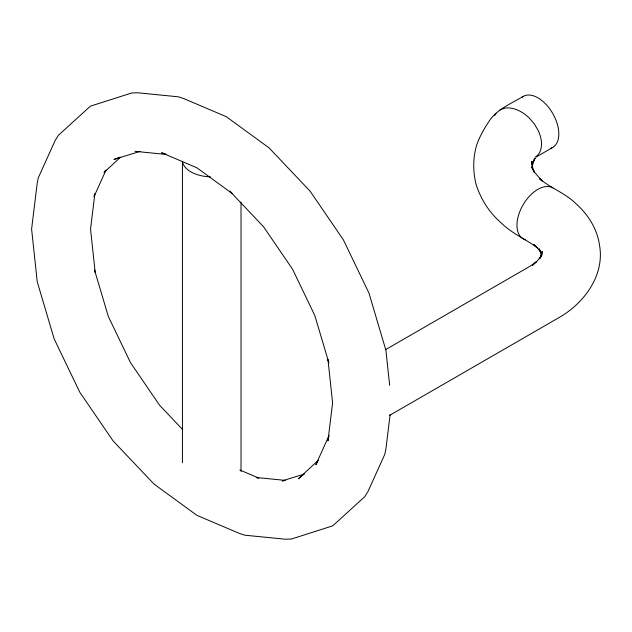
<?xml version="1.0" encoding="UTF-8"?>
<svg xmlns="http://www.w3.org/2000/svg" width="632" height="632" viewBox="0 0 632 632"><rect width="100%" height="100%" fill="white"/><g stroke="black" fill="none" stroke-linecap="round" stroke-linejoin="round"><path stroke-width="0.95" d="M532.665 162.487L532.555 167.82L531.544 161.618L532.444 166.99L534.348 172.275L531.496 166.903L534.482 172.22L541.956 180.744M541.269 256.679L541.395 252.516L541.829 255.17M94.816 194.127L90.542 229.108L95.171 272.353L94.524 270.085M390.134 414.418L385.907 449.02L384.793 454.345L367.95 491.57L364.727 496.713L332.724 525.848L291.486 539.001L285.419 539.215L244.774 535.193L239.599 533.495L196.836 515.301L154.066 484.112L113.065 440.883L79.735 392.117L54.162 338.87L37.233 281.746L31.6 229.108L37.233 182.98L38.347 177.655L55.181 140.43L58.405 135.287L90.416 106.152L131.646 92.999L137.713 92.786L178.366 96.807L183.541 98.505L226.303 116.699L269.074 147.888L310.075 191.117L343.405 239.883L368.977 293.13L385.907 350.254L389.66 385.346M541.387 256.632L542.248 251.331L539.641 258.78M94.61 193.874L94.05 196.536L106.081 169.945M328.901 436.349L327.969 440.788L332.598 402.892L327.969 359.648L328.83 362.673L314.831 315.581L292.569 269.232L263.56 226.777L229.779 191.117L231.968 193.368L196.836 167.741L161.697 152.794L166.003 154.208M532.421 165.11L534.941 158.071L532.515 162.629L535.328 158.126M329.09 435.464L315.858 464.71L317.699 461.771M539.768 258.614L541.15 256.007L537.342 260.842L532.436 265.329L536.228 261.948L529.553 266.522L385.457 349.725M104.983 170.964L104.059 172.433L120.491 157.194M523.233 96.396C510.624 103.956 496.041 109.494 488.125 122.734C483.535 129.773 479.427 137.128 476.662 145.091C472.878 157.953 472.862 171.422 476.07 184.386C480.739 198.985 489.16 212.447 500.781 222.519C511.438 233.303 525.666 239.07 537.666 247.989L533.779 244.529L538.417 249.111L541.932 254.017L539.136 248.755L541.703 255.352M318.362 460.23L298.359 478.779L303.249 474.798M535.659 156.894L538.243 154.635A29.127 19.395 50.9 0 0 538.243 130.571L534.372 123.998L529.324 118.105A30.249 20.145 50.9 0 0 504.936 108.119L499.888 109.873M536.039 157.068L552.708 147.446M389.359 415.524L560.292 316.837C584.948 302.309 605.14 274.32 599.397 244.576C597.066 228.729 588.021 214.351 576.108 203.867C565.506 193.163 550.827 188.297 539.452 178.635L542.058 180.957M119.89 157.202L113.989 159.446L140.059 151.396M304.49 473.992L282.149 480.889L283.879 480.826M134.924 151.332L165.9 154.398M285.308 480.383L256.268 477.508L257.99 478.069M239.82 470.003L258.741 478.053M182.553 429.476L159.58 405.223L130.563 362.768L108.309 316.419L94.595 270.267M241.021 202.129L241.021 471.433M182.435 161.918L182.435 462.79M521.771 97.423A29.475 17.017 60 0 1 552.708 113.412A29.475 17.017 60 0 1 551.088 148.196M494.603 115.514A29.127 19.395 50.9 0 1 496.009 113.27M525.634 239.812A29.475 17.183 -59.5 0 1 522.008 206.767A29.475 17.183 -59.5 0 1 552.889 187.894M210.432 176.826A29.475 17.017 0 0 1 182.601 162.416"/></g></svg>
